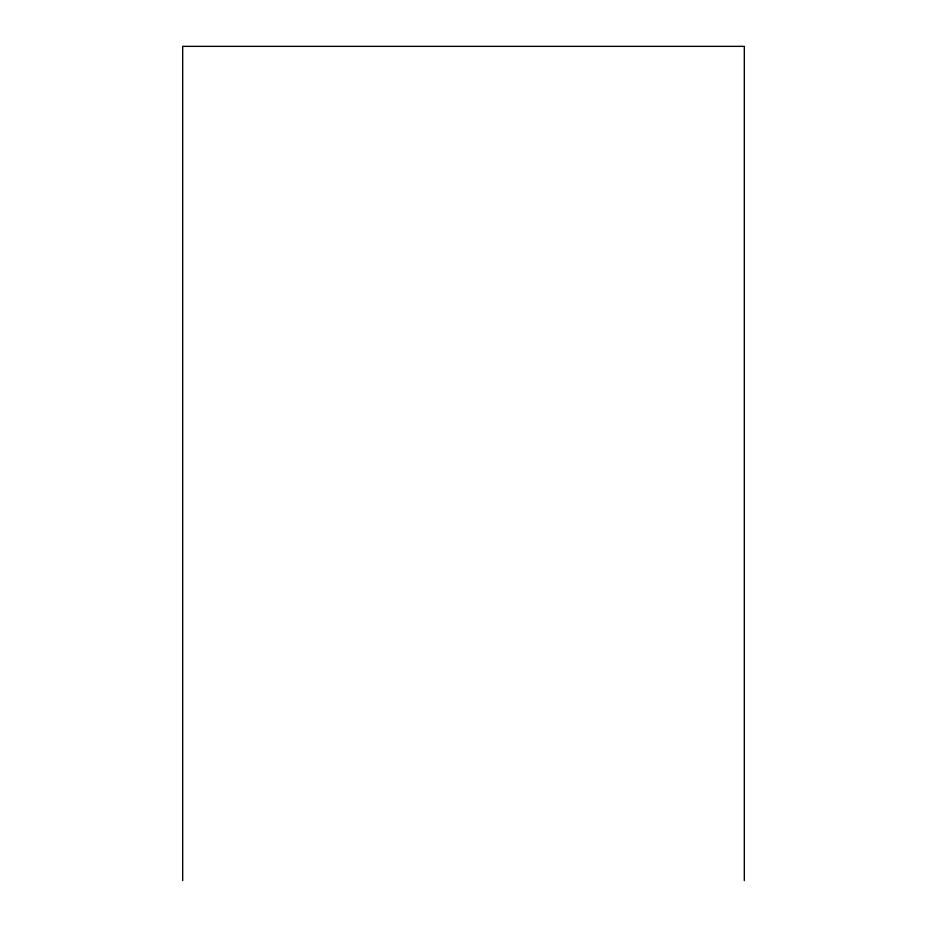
<?xml version="1.0" encoding="UTF-8"?>
<svg xmlns="http://www.w3.org/2000/svg" width="927" height="927" viewBox="0 0 927 927"><rect width="100%" height="100%" fill="white"/><g stroke="black" fill="none" stroke-linecap="round" stroke-linejoin="round"><path stroke-width="1.39" d="M744.311 880.65L744.311 46.35L182.689 46.35L182.689 880.65"/></g></svg>
